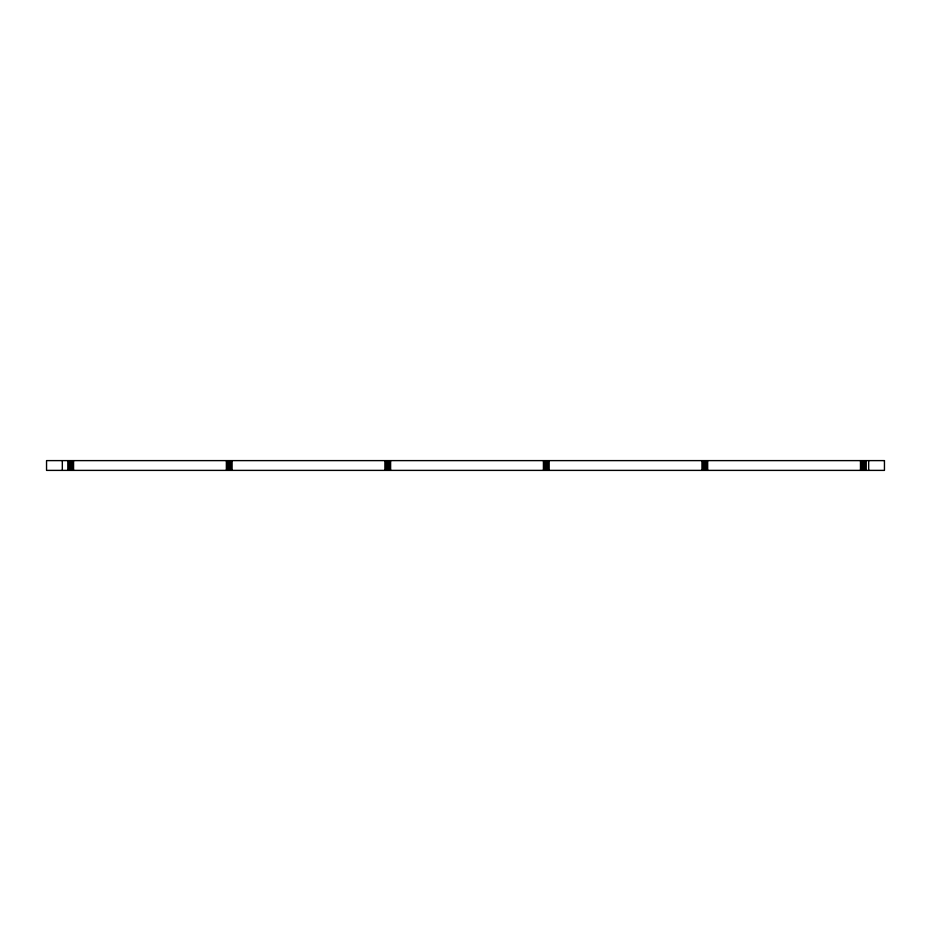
<?xml version="1.0" encoding="UTF-8"?>
<svg xmlns="http://www.w3.org/2000/svg" width="931" height="931" viewBox="0 0 931 931"><rect width="100%" height="100%" fill="white"/><g stroke="black" fill="none" stroke-linecap="round" stroke-linejoin="round"><path stroke-width="1.4" d="M868.681 460.612L868.681 470.388M866.226 460.612L866.226 470.388M864.876 460.612L864.876 470.388M863.526 460.612L863.526 470.388M863.177 460.612L863.177 470.388M861.827 460.612L861.827 470.388M860.477 460.612L860.477 470.388M707.688 460.612L707.688 470.388M706.35 460.612L706.35 470.388M705 460.612L705 470.388M704.639 460.612L704.639 470.388M703.301 460.612L703.301 470.388M701.951 460.612L701.951 470.388M549.162 460.612L549.162 470.388M547.812 460.612L547.812 470.388M546.462 460.612L546.462 470.388M546.113 460.612L546.113 470.388M544.763 460.612L544.763 470.388M543.413 460.612L543.413 470.388M390.624 460.612L390.624 470.388M389.286 460.612L389.286 470.388M387.936 460.612L387.936 470.388M387.587 460.612L387.587 470.388M386.237 460.612L386.237 470.388M384.887 460.612L384.887 470.388M232.098 460.612L232.098 470.388M230.748 460.612L230.748 470.388M229.41 460.612L229.41 470.388M229.049 460.612L229.049 470.388M227.699 460.612L227.699 470.388M226.361 460.612L226.361 470.388M73.572 460.612L73.572 470.388M72.222 460.612L72.222 470.388M70.872 460.612L70.872 470.388M70.523 460.612L70.523 470.388M69.173 460.612L69.173 470.388M67.823 460.612L67.823 470.388M62.319 460.612L62.319 470.388M884.45 460.612L46.55 460.612L46.55 470.388L884.45 470.388L884.45 460.612"/></g></svg>
